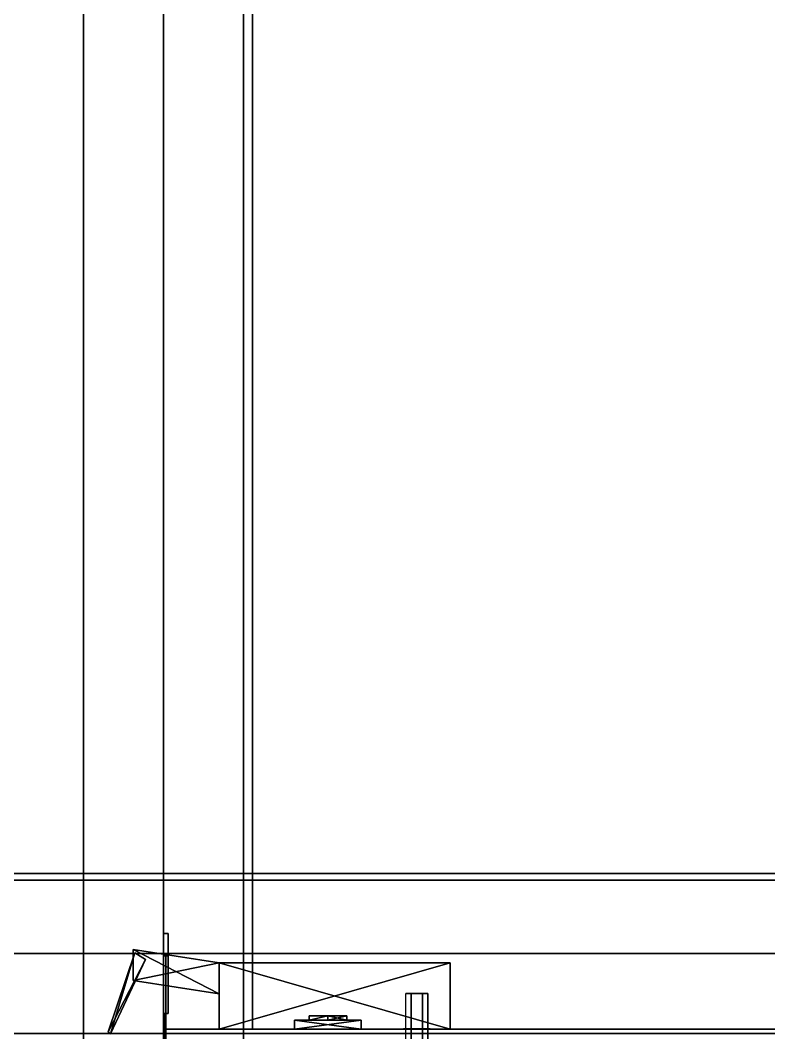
# Model space of a CAD drawing. Extents: x 0 to 4068, y -150 to 4325.
# Drawn here: x 1770.7 to 1939.2, y 2214.7 to 2442.7 of the extents above; entities that cross this region are included whole.
import ezdxf

# ---------------------------------------------------------------- set-up
doc = ezdxf.new("R2010")
doc.units = 0
for name, color, linetype in [('LAYER0', 7, 'CONTINUOUS'), ('LAYER422', 7, 'CONTINUOUS'), ('LAYER437', 7, 'CONTINUOUS'), ('LAYER465', 7, 'CONTINUOUS'), ('LAYER665', 7, 'CONTINUOUS'), ('LAYER666', 253, 'CONTINUOUS'), ('LAYER669', 253, 'CONTINUOUS'), ('LAYER686', 7, 'CONTINUOUS'), ('LAYER689', 254, 'CONTINUOUS'), ('LAYER696', 28, 'CONTINUOUS'), ('LAYER697', 253, 'CONTINUOUS'), ('LAYER698', 28, 'CONTINUOUS'), ('LAYER699', 253, 'CONTINUOUS'), ('LAYER700', 253, 'CONTINUOUS'), ('LAYER785', 253, 'CONTINUOUS'), ('LAYER821', 19, 'CONTINUOUS')]:
    doc.layers.add(name, color=color, linetype=linetype)

msp = doc.modelspace()

# ---------------------------------------------------------------- linework, layer by layer
at = {"layer": 'LAYER0', "invisible_edges": 1}
for points in [[(4068, 4325, -5), (0, -150, -5), (0, 4325, -5), (4068, 4325, -5)], [(0, -150, -5), (4068, 4325, -5), (4068, -150, -5), (0, -150, -5)], [(4068, -150), (0, 4325), (0, -150), (4068, -150)], [(0, 4325), (4068, -150), (4068, 4325), (0, 4325)]]:
    msp.add_3dface(points, dxfattribs=at)
at = {"layer": 'LAYER422', "invisible_edges": 1}
for points in [[(2153, 2250.5, 149), (1617, 2994.5, 149), (2153, 2994.5, 149), (2153, 2250.5, 149)], [(1617, 2994.5, 149), (2153, 2250.5, 149), (1617, 2250.5, 149), (1617, 2994.5, 149)], [(1617, 2250.5, 167), (2153, 2994.5, 167), (1617, 2994.5, 167), (1617, 2250.5, 167)], [(2153, 2994.5, 167), (1617, 2250.5, 167), (2153, 2250.5, 167), (2153, 2994.5, 167)], [(2153, 2250.5, 149), (1617, 2250.5, 167), (1617, 2250.5, 149), (2153, 2250.5, 149)], [(1617, 2250.5, 167), (2153, 2250.5, 149), (2153, 2250.5, 167), (1617, 2250.5, 167)]]:
    msp.add_3dface(points, dxfattribs=at)
at = {"layer": 'LAYER437', "invisible_edges": 1}
for points in [[(2153, 2250.5, 148), (1617, 2250.5, 868), (2153, 2250.5, 868), (2153, 2250.5, 148)], [(1617, 2250.5, 868), (2153, 2250.5, 148), (1617, 2250.5, 148), (1617, 2250.5, 868)], [(2153, 2250.5, 148), (1617, 2232.5, 148), (1617, 2250.5, 148), (2153, 2250.5, 148)], [(1617, 2232.5, 148), (2153, 2250.5, 148), (2153, 2232.5, 148), (1617, 2232.5, 148)], [(2153, 2232.5, 868), (1617, 2250.5, 868), (1617, 2232.5, 868), (2153, 2232.5, 868)], [(1617, 2250.5, 868), (2153, 2232.5, 868), (2153, 2250.5, 868), (1617, 2250.5, 868)], [(1617, 2232.5, 148), (2153, 2232.5, 868), (1617, 2232.5, 868), (1617, 2232.5, 148)], [(2153, 2232.5, 868), (1617, 2232.5, 148), (2153, 2232.5, 148), (2153, 2232.5, 868)]]:
    msp.add_3dface(points, dxfattribs=at)
at = {"layer": 'LAYER465', "invisible_edges": 1}
for points in [[(2153, 2232.5, 148), (1617, 2214.5, 148), (1617, 2232.5, 148), (2153, 2232.5, 148)], [(1617, 2214.5, 148), (2153, 2232.5, 148), (2153, 2214.5, 148), (1617, 2214.5, 148)], [(2153, 2214.5, 868), (1617, 2232.5, 868), (1617, 2214.5, 868), (2153, 2214.5, 868)], [(1617, 2232.5, 868), (2153, 2214.5, 868), (2153, 2232.5, 868), (1617, 2232.5, 868)], [(1617, 2232.5, 868), (2153, 2232.5, 148), (1617, 2232.5, 148), (1617, 2232.5, 868)], [(2153, 2232.5, 148), (1617, 2232.5, 868), (2153, 2232.5, 868), (2153, 2232.5, 148)]]:
    msp.add_3dface(points, dxfattribs=at)
at = {"layer": 'LAYER665', "invisible_edges": 1}
for points in [[(2153, 3029.5, 2359), (1803, 2215.5, 2359), (2153, 2215.5, 2359), (2153, 3029.5, 2359)], [(1803, 2215.5, 2359), (2153, 3029.5, 2359), (1803, 3029.5, 2359), (1803, 2215.5, 2359)], [(1803, 3029.5, 2341), (1803, 2215.5, 2359), (1803, 3029.5, 2359), (1803, 3029.5, 2341)], [(1803, 2215.5, 2359), (1803, 3029.5, 2341), (1803, 2215.5, 2341), (1803, 2215.5, 2359)], [(1803, 3029.5, 2341), (2153, 2215.5, 2341), (1803, 2215.5, 2341), (1803, 3029.5, 2341)], [(2153, 2215.5, 2341), (1803, 3029.5, 2341), (2153, 3029.5, 2341), (2153, 2215.5, 2341)], [(2153, 2215.5, 2341), (1803, 2215.5, 2359), (1803, 2215.5, 2341), (2153, 2215.5, 2341)], [(1803, 2215.5, 2359), (2153, 2215.5, 2341), (2153, 2215.5, 2359), (1803, 2215.5, 2359)]]:
    msp.add_3dface(points, dxfattribs=at)
at = {"layer": 'LAYER666', "invisible_edges": 1}
for points in [[(2153, 2215.5, 1701), (1803, 3029.5, 1701), (2153, 3029.5, 1701), (2153, 2215.5, 1701)], [(1803, 3029.5, 1701), (2153, 2215.5, 1701), (1803, 2215.5, 1701), (1803, 3029.5, 1701)], [(1803, 2215.5, 1719), (1803, 3029.5, 1701), (1803, 2215.5, 1701), (1803, 2215.5, 1719)], [(1803, 3029.5, 1701), (1803, 2215.5, 1719), (1803, 3029.5, 1719), (1803, 3029.5, 1701)], [(1803, 2215.5, 1719), (2153, 3029.5, 1719), (1803, 3029.5, 1719), (1803, 2215.5, 1719)], [(2153, 3029.5, 1719), (1803, 2215.5, 1719), (2153, 2215.5, 1719), (2153, 3029.5, 1719)], [(2153, 2215.5, 1701), (1803, 2215.5, 1719), (1803, 2215.5, 1701), (2153, 2215.5, 1701)], [(1803, 2215.5, 1719), (2153, 2215.5, 1701), (2153, 2215.5, 1719), (1803, 2215.5, 1719)]]:
    msp.add_3dface(points, dxfattribs=at)
at = {"layer": 'LAYER669', "invisible_edges": 1}
for points in [[(2153, 2215.5, 1700), (1803, 2215.5, 2360), (2153, 2215.5, 2360), (2153, 2215.5, 1700)], [(1803, 2215.5, 2360), (2153, 2215.5, 1700), (1803, 2215.5, 1700), (1803, 2215.5, 2360)], [(2153, 2215.5, 1700), (1803, 2197.5, 1700), (1803, 2215.5, 1700), (2153, 2215.5, 1700)], [(1803, 2197.5, 1700), (2153, 2215.5, 1700), (2153, 2197.5, 1700), (1803, 2197.5, 1700)], [(1803, 2197.5, 1700), (1803, 2215.5, 2360), (1803, 2215.5, 1700), (1803, 2197.5, 1700)], [(1803, 2215.5, 2360), (1803, 2197.5, 1700), (1803, 2197.5, 2360), (1803, 2215.5, 2360)], [(2153, 2197.5, 2360), (1803, 2215.5, 2360), (1803, 2197.5, 2360), (2153, 2197.5, 2360)], [(1803, 2215.5, 2360), (2153, 2197.5, 2360), (2153, 2215.5, 2360), (1803, 2215.5, 2360)]]:
    msp.add_3dface(points, dxfattribs=at)
at = {"layer": 'LAYER686', "invisible_edges": 1}
for points in [[(2128.4, 2215.5, 2021), (1823, 3029.5, 2021), (2128.4, 3029.5, 2021), (2128.4, 2215.5, 2021)], [(1823, 3029.5, 2021), (2128.4, 2215.5, 2021), (1823, 2215.5, 2021), (1823, 3029.5, 2021)], [(1823, 2215.5, 2039), (1823, 3029.5, 2021), (1823, 2215.5, 2021), (1823, 2215.5, 2039)], [(1823, 3029.5, 2021), (1823, 2215.5, 2039), (1823, 3029.5, 2039), (1823, 3029.5, 2021)], [(1823, 2215.5, 2039), (2128.4, 3029.5, 2039), (1823, 3029.5, 2039), (1823, 2215.5, 2039)], [(2128.4, 3029.5, 2039), (1823, 2215.5, 2039), (2128.4, 2215.5, 2039), (2128.4, 3029.5, 2039)], [(2128.4, 2215.5, 2021), (1823, 2215.5, 2039), (1823, 2215.5, 2021), (2128.4, 2215.5, 2021)], [(1823, 2215.5, 2039), (2128.4, 2215.5, 2021), (2128.4, 2215.5, 2039), (1823, 2215.5, 2039)]]:
    msp.add_3dface(points, dxfattribs=at)
at = {"layer": 'LAYER689'}
for points in [[(1857.5, 2223.5, 2018.5), (1862.5, 2223.5, 2018.5), (1861.25, 2223.5, 2020.665), (1858.75, 2223.5, 2020.665)], [(1857.5, 2223.5, 2018.5), (1858.75, 2223.5, 2016.335), (1861.25, 2223.5, 2016.335), (1862.5, 2223.5, 2018.5)], [(1863, 2215.55, 2018.5), (1857, 2215.55, 2018.5), (1858.5, 2215.55, 2021.098), (1861.5, 2215.55, 2021.098)], [(1863, 2215.55, 2018.5), (1857, 2215.55, 2018.5), (1858.5, 2215.55, 2015.902), (1861.5, 2215.55, 2015.902)], [(1863, 2215.45, 2018.5), (1857, 2215.45, 2018.5), (1858.5, 2215.45, 2021.098), (1861.5, 2215.45, 2021.098)], [(1863, 2215.45, 2018.5), (1857, 2215.45, 2018.5), (1858.5, 2215.45, 2015.902), (1861.5, 2215.45, 2015.902)]]:
    msp.add_3dface(points, dxfattribs=at)
at = {"layer": 'LAYER696'}
for points in [[(1804, 2237, 1824), (1803, 2237, 1824), (1804, 2237, 1824)], [(1804, 2219, 1782), (1803, 2219, 1782), (1803, 2237, 1782), (1804, 2237, 1782)], [(1803, 2237, 1782), (1803, 2237, 1824), (1804, 2237, 1824), (1804, 2237, 1782)], [(1804, 2219, 1824), (1803, 2219, 1824), (1803, 2237, 1824), (1804, 2237, 1824)], [(1803, 2237, 1782), (1803, 2219, 1782), (1803, 2219, 1824), (1803, 2237, 1824)], [(1804, 2237, 1782), (1804, 2219, 1782), (1804, 2219, 1782), (1804, 2237, 1782)], [(1804, 2237, 1824), (1804, 2219, 1824), (1804, 2219, 1824), (1804, 2237, 1824)], [(1803, 2232, 1794), (1803, 2232, 1812), (1803, 2232, 1794)], [(1804, 2232, 1794), (1803, 2232, 1794), (1803, 2232, 1812), (1804, 2232, 1812)], [(1804, 2232, 1794), (1803, 2232, 1794), (1803, 2219, 1794), (1804, 2219, 1794)], [(1804, 2232, 1812), (1803, 2232, 1812), (1803, 2219, 1812), (1804, 2219, 1812)], [(1803, 2219, 1794), (1803, 2219, 1782), (1803, 2219, 1794)], [(1803, 2219, 1812), (1803, 2219, 1824), (1803, 2219, 1812)], [(1804, 2219, 1794), (1803, 2219, 1794), (1803, 2219, 1782), (1804, 2219, 1782)], [(1804, 2219, 1812), (1803, 2219, 1812), (1803, 2219, 1824), (1804, 2219, 1824)]]:
    msp.add_3dface(points, dxfattribs=at)
for points, invisible_edges in [([(1804, 2237, 1824), (1804, 2237, 1782), (1804, 2232, 1794), (1804, 2232, 1812)], 10), ([(1804, 2237, 1782), (1804, 2232, 1794), (1804, 2219, 1794), (1804, 2219, 1782)], 1), ([(1804, 2237, 1824), (1804, 2232, 1812), (1804, 2219, 1812), (1804, 2219, 1824)], 1), ([(1803.5, 2219, 1812), (1803.5, 2219, 1794), (1803.5, 2232, 1794), (1803.5, 2232, 1812)], 1), ([(1803.25, 2219, 1790), (1803.25, 2214.025, 1790.99), (1803.25, 2215, 1797.5), (1803.25, 2219, 1794)], 2), ([(1803.25, 2214.025, 1815.01), (1803.25, 2219, 1816), (1803.25, 2219, 1812), (1803.25, 2215, 1808.5)], 8), ([(1803.5, 2214.791, 1808.317), (1803.5, 2215, 1797.5), (1803.5, 2219, 1794), (1803.5, 2219, 1812)], 5), ([(1803.25, 2214.025, 1790.99), (1803.25, 2209.808, 1793.808), (1803.25, 2211.5, 1797.5), (1803.25, 2215, 1797.5)], 10), ([(1803.25, 2209.808, 1812.192), (1803.25, 2214.025, 1815.01), (1803.25, 2215, 1808.5), (1803.25, 2211.5, 1808.5)], 10), ([(1803.5, 2208, 1808.5), (1803.5, 2208, 1797.5), (1803.5, 2215, 1797.5), (1803.5, 2214.791, 1808.317)], 4)]:
    msp.add_3dface(points, dxfattribs=dict(at, invisible_edges=invisible_edges))
at = {"layer": 'LAYER697'}
for points in [[(1798.925, 2231.192, 1797.348), (1790.5, 2214.909, 1797.348), (1796.544, 2232.682, 1797.348), (1798.925, 2231.192, 1797.348)], [(1791.077, 2214.418, 1808.652), (1796.544, 2232.682, 1808.652), (1790.5, 2214.909, 1808.652), (1791.077, 2214.418, 1808.652)], [(1790.5, 2214.909, 1797.348), (1790.5, 2214.909, 1808.652), (1796.544, 2232.682, 1797.348), (1790.5, 2214.909, 1797.348)], [(1796.544, 2232.682, 1797.348), (1790.5, 2214.909, 1808.652), (1796.544, 2232.682, 1808.652), (1796.544, 2232.682, 1797.348)], [(1798.925, 2231.192, 1808.652), (1796.544, 2232.682, 1808.652), (1791.077, 2214.418, 1808.652), (1798.925, 2231.192, 1808.652)], [(1796.135, 2226.442, 1796.217), (1796.135, 2233.406, 1796.217), (1815.5, 2223.458, 1796.217), (1796.135, 2226.442, 1796.217)], [(1815.5, 2223.458, 1796.217), (1796.135, 2233.406, 1796.217), (1815.5, 2230.421, 1796.217), (1815.5, 2223.458, 1796.217)], [(1796.135, 2226.442, 1809.783), (1815.5, 2230.421, 1809.783), (1796.135, 2233.406, 1809.783), (1796.135, 2226.442, 1809.783)], [(1796.135, 2233.406, 1796.217), (1796.135, 2233.406, 1809.783), (1815.5, 2230.421, 1796.217), (1796.135, 2233.406, 1796.217)], [(1815.5, 2230.421, 1796.217), (1796.135, 2233.406, 1809.783), (1815.5, 2230.421, 1809.783), (1815.5, 2230.421, 1796.217)], [(1791.077, 2214.418, 1797.348), (1790.5, 2214.909, 1797.348), (1798.925, 2231.192, 1797.348), (1791.077, 2214.418, 1797.348)], [(1815.5, 2223.458, 1809.783), (1815.5, 2230.421, 1809.783), (1796.135, 2226.442, 1809.783), (1815.5, 2223.458, 1809.783)], [(1815.5, 2215.5, 1796.217), (1815.5, 2230.421, 1796.217), (1867.5, 2215.5, 1796.217), (1815.5, 2215.5, 1796.217)], [(1867.5, 2215.5, 1796.217), (1815.5, 2230.421, 1796.217), (1867.5, 2230.421, 1796.217), (1867.5, 2215.5, 1796.217)], [(1867.5, 2215.5, 1809.783), (1867.5, 2230.421, 1809.783), (1815.5, 2215.5, 1809.783), (1867.5, 2215.5, 1809.783)], [(1815.5, 2215.5, 1809.783), (1867.5, 2230.421, 1809.783), (1815.5, 2230.421, 1809.783), (1815.5, 2215.5, 1809.783)], [(1815.5, 2230.421, 1796.217), (1815.5, 2230.421, 1809.783), (1867.5, 2230.421, 1796.217), (1815.5, 2230.421, 1796.217)], [(1867.5, 2230.421, 1796.217), (1815.5, 2230.421, 1809.783), (1867.5, 2230.421, 1809.783), (1867.5, 2230.421, 1796.217)], [(1867.5, 2215.5, 1796.217), (1867.5, 2230.421, 1796.217), (1867.5, 2215.5, 1809.783), (1867.5, 2215.5, 1796.217)], [(1867.5, 2215.5, 1809.783), (1867.5, 2230.421, 1796.217), (1867.5, 2230.421, 1809.783), (1867.5, 2215.5, 1809.783)], [(1835.757, 2218.484, 1821.087), (1840, 2218.484, 1816.291), (1835.757, 2217.49, 1821.087), (1835.757, 2218.484, 1821.087)], [(1835.757, 2217.49, 1821.087), (1840, 2218.484, 1816.291), (1840, 2217.49, 1816.291), (1835.757, 2217.49, 1821.087)], [(1840, 2217.49, 1825.883), (1840, 2218.484, 1825.883), (1835.757, 2217.49, 1821.087), (1840, 2217.49, 1825.883)], [(1835.757, 2217.49, 1821.087), (1840, 2218.484, 1825.883), (1835.757, 2218.484, 1821.087), (1835.757, 2217.49, 1821.087)], [(1840, 2218.484, 1825.883), (1844.243, 2218.484, 1821.087), (1835.757, 2218.484, 1821.087), (1840, 2218.484, 1825.883)], [(1835.757, 2218.484, 1821.087), (1844.243, 2218.484, 1821.087), (1840, 2218.484, 1816.291), (1835.757, 2218.484, 1821.087)], [(1835.757, 2218.484, 1784.913), (1840, 2218.484, 1780.117), (1835.757, 2217.49, 1784.913), (1835.757, 2218.484, 1784.913)], [(1835.757, 2217.49, 1784.913), (1840, 2218.484, 1780.117), (1840, 2217.49, 1780.117), (1835.757, 2217.49, 1784.913)], [(1840, 2217.49, 1789.709), (1840, 2218.484, 1789.709), (1835.757, 2217.49, 1784.913), (1840, 2217.49, 1789.709)], [(1835.757, 2217.49, 1784.913), (1840, 2218.484, 1789.709), (1835.757, 2218.484, 1784.913), (1835.757, 2217.49, 1784.913)], [(1840, 2218.484, 1789.709), (1844.243, 2218.484, 1784.913), (1835.757, 2218.484, 1784.913), (1840, 2218.484, 1789.709)], [(1835.757, 2218.484, 1784.913), (1844.243, 2218.484, 1784.913), (1840, 2218.484, 1780.117), (1835.757, 2218.484, 1784.913)], [(1840, 2218.484, 1816.291), (1844.243, 2218.484, 1821.087), (1840, 2217.49, 1816.291), (1840, 2218.484, 1816.291)], [(1840, 2217.49, 1816.291), (1844.243, 2218.484, 1821.087), (1844.243, 2217.49, 1821.087), (1840, 2217.49, 1816.291)], [(1844.243, 2218.484, 1821.087), (1840, 2218.484, 1825.883), (1844.243, 2217.49, 1821.087), (1844.243, 2218.484, 1821.087)], [(1844.243, 2217.49, 1821.087), (1840, 2218.484, 1825.883), (1840, 2217.49, 1825.883), (1844.243, 2217.49, 1821.087)], [(1840, 2218.484, 1780.117), (1844.243, 2218.484, 1784.913), (1840, 2217.49, 1780.117), (1840, 2218.484, 1780.117)], [(1840, 2217.49, 1780.117), (1844.243, 2218.484, 1784.913), (1844.243, 2217.49, 1784.913), (1840, 2217.49, 1780.117)], [(1844.243, 2218.484, 1784.913), (1840, 2218.484, 1789.709), (1844.243, 2217.49, 1784.913), (1844.243, 2218.484, 1784.913)], [(1844.243, 2217.49, 1784.913), (1840, 2218.484, 1789.709), (1840, 2217.49, 1789.709), (1844.243, 2217.49, 1784.913)], [(1832.5, 2217.49, 1829), (1832.5, 2215.5, 1829), (1847.5, 2215.5, 1829), (1832.5, 2217.49, 1829)], [(1832.5, 2217.49, 1829), (1847.5, 2215.5, 1829), (1847.5, 2217.49, 1829), (1832.5, 2217.49, 1829)], [(1847.5, 2217.49, 1777), (1847.5, 2215.5, 1777), (1832.5, 2215.5, 1777), (1847.5, 2217.49, 1777)], [(1847.5, 2217.49, 1777), (1832.5, 2215.5, 1777), (1832.5, 2217.49, 1777), (1847.5, 2217.49, 1777)], [(1832.5, 2215.5, 1777), (1832.5, 2215.5, 1829), (1832.5, 2217.49, 1829), (1832.5, 2215.5, 1777)], [(1832.5, 2215.5, 1777), (1832.5, 2217.49, 1829), (1832.5, 2217.49, 1777), (1832.5, 2215.5, 1777)], [(1832.5, 2217.49, 1777), (1832.5, 2217.49, 1829), (1847.5, 2217.49, 1829), (1832.5, 2217.49, 1777)], [(1832.5, 2217.49, 1777), (1847.5, 2217.49, 1829), (1847.5, 2217.49, 1777), (1832.5, 2217.49, 1777)], [(1840, 2217.49, 1825.883), (1840, 2217.49, 1816.291), (1835.757, 2217.49, 1821.087), (1840, 2217.49, 1825.883)], [(1840, 2217.49, 1789.709), (1840, 2217.49, 1780.117), (1835.757, 2217.49, 1784.913), (1840, 2217.49, 1789.709)], [(1840, 2217.49, 1825.883), (1844.243, 2217.49, 1821.087), (1840, 2217.49, 1816.291), (1840, 2217.49, 1825.883)], [(1840, 2217.49, 1789.709), (1844.243, 2217.49, 1784.913), (1840, 2217.49, 1780.117), (1840, 2217.49, 1789.709)], [(1847.5, 2217.49, 1829), (1847.5, 2215.5, 1829), (1847.5, 2215.5, 1777), (1847.5, 2217.49, 1829)], [(1847.5, 2217.49, 1829), (1847.5, 2215.5, 1777), (1847.5, 2217.49, 1777), (1847.5, 2217.49, 1829)]]:
    msp.add_3dface(points, dxfattribs=at)
at = {"layer": 'LAYER698'}
for points in [[(1804, 2237, 2278), (1803, 2237, 2278), (1804, 2237, 2278)], [(1804, 2219, 2236), (1803, 2219, 2236), (1803, 2237, 2236), (1804, 2237, 2236)], [(1803, 2237, 2236), (1803, 2237, 2278), (1804, 2237, 2278), (1804, 2237, 2236)], [(1804, 2219, 2278), (1803, 2219, 2278), (1803, 2237, 2278), (1804, 2237, 2278)], [(1803, 2237, 2236), (1803, 2219, 2236), (1803, 2219, 2278), (1803, 2237, 2278)], [(1804, 2237, 2236), (1804, 2219, 2236), (1804, 2219, 2236), (1804, 2237, 2236)], [(1804, 2237, 2278), (1804, 2219, 2278), (1804, 2219, 2278), (1804, 2237, 2278)], [(1803, 2232, 2248), (1803, 2232, 2266), (1803, 2232, 2248)], [(1804, 2232, 2248), (1803, 2232, 2248), (1803, 2232, 2266), (1804, 2232, 2266)], [(1804, 2232, 2248), (1803, 2232, 2248), (1803, 2219, 2248), (1804, 2219, 2248)], [(1804, 2232, 2266), (1803, 2232, 2266), (1803, 2219, 2266), (1804, 2219, 2266)], [(1803, 2219, 2248), (1803, 2219, 2236), (1803, 2219, 2248)], [(1803, 2219, 2266), (1803, 2219, 2278), (1803, 2219, 2266)], [(1804, 2219, 2248), (1803, 2219, 2248), (1803, 2219, 2236), (1804, 2219, 2236)], [(1804, 2219, 2266), (1803, 2219, 2266), (1803, 2219, 2278), (1804, 2219, 2278)]]:
    msp.add_3dface(points, dxfattribs=at)
for points, invisible_edges in [([(1804, 2237, 2278), (1804, 2237, 2236), (1804, 2232, 2248), (1804, 2232, 2266)], 10), ([(1804, 2237, 2236), (1804, 2232, 2248), (1804, 2219, 2248), (1804, 2219, 2236)], 1), ([(1804, 2237, 2278), (1804, 2232, 2266), (1804, 2219, 2266), (1804, 2219, 2278)], 1), ([(1803.5, 2219, 2266), (1803.5, 2219, 2248), (1803.5, 2232, 2248), (1803.5, 2232, 2266)], 1), ([(1803.25, 2219, 2244), (1803.25, 2214.025, 2244.99), (1803.25, 2215, 2251.5), (1803.25, 2219, 2248)], 2), ([(1803.25, 2214.025, 2269.01), (1803.25, 2219, 2270), (1803.25, 2219, 2266), (1803.25, 2215, 2262.5)], 8), ([(1803.5, 2214.791, 2262.317), (1803.5, 2215, 2251.5), (1803.5, 2219, 2248), (1803.5, 2219, 2266)], 5), ([(1803.25, 2214.025, 2244.99), (1803.25, 2209.808, 2247.808), (1803.25, 2211.5, 2251.5), (1803.25, 2215, 2251.5)], 10), ([(1803.25, 2209.808, 2266.192), (1803.25, 2214.025, 2269.01), (1803.25, 2215, 2262.5), (1803.25, 2211.5, 2262.5)], 10), ([(1803.5, 2208, 2262.5), (1803.5, 2208, 2251.5), (1803.5, 2215, 2251.5), (1803.5, 2214.791, 2262.317)], 4)]:
    msp.add_3dface(points, dxfattribs=dict(at, invisible_edges=invisible_edges))
at = {"layer": 'LAYER699'}
for points in [[(1798.925, 2231.192, 2251.348), (1790.5, 2214.909, 2251.348), (1796.544, 2232.682, 2251.348), (1798.925, 2231.192, 2251.348)], [(1791.077, 2214.418, 2262.652), (1796.544, 2232.682, 2262.652), (1790.5, 2214.909, 2262.652), (1791.077, 2214.418, 2262.652)], [(1790.5, 2214.909, 2251.348), (1790.5, 2214.909, 2262.652), (1796.544, 2232.682, 2251.348), (1790.5, 2214.909, 2251.348)], [(1796.544, 2232.682, 2251.348), (1790.5, 2214.909, 2262.652), (1796.544, 2232.682, 2262.652), (1796.544, 2232.682, 2251.348)], [(1798.925, 2231.192, 2262.652), (1796.544, 2232.682, 2262.652), (1791.077, 2214.418, 2262.652), (1798.925, 2231.192, 2262.652)], [(1796.135, 2226.442, 2250.217), (1796.135, 2233.406, 2250.217), (1815.5, 2223.458, 2250.217), (1796.135, 2226.442, 2250.217)], [(1815.5, 2223.458, 2250.217), (1796.135, 2233.406, 2250.217), (1815.5, 2230.421, 2250.217), (1815.5, 2223.458, 2250.217)], [(1796.135, 2226.442, 2263.783), (1815.5, 2230.421, 2263.783), (1796.135, 2233.406, 2263.783), (1796.135, 2226.442, 2263.783)], [(1796.135, 2233.406, 2250.217), (1796.135, 2233.406, 2263.783), (1815.5, 2230.421, 2250.217), (1796.135, 2233.406, 2250.217)], [(1815.5, 2230.421, 2250.217), (1796.135, 2233.406, 2263.783), (1815.5, 2230.421, 2263.783), (1815.5, 2230.421, 2250.217)], [(1791.077, 2214.418, 2251.348), (1790.5, 2214.909, 2251.348), (1798.925, 2231.192, 2251.348), (1791.077, 2214.418, 2251.348)], [(1815.5, 2223.458, 2263.783), (1815.5, 2230.421, 2263.783), (1796.135, 2226.442, 2263.783), (1815.5, 2223.458, 2263.783)], [(1815.5, 2215.5, 2250.217), (1815.5, 2230.421, 2250.217), (1867.5, 2215.5, 2250.217), (1815.5, 2215.5, 2250.217)], [(1867.5, 2215.5, 2250.217), (1815.5, 2230.421, 2250.217), (1867.5, 2230.421, 2250.217), (1867.5, 2215.5, 2250.217)], [(1867.5, 2215.5, 2263.783), (1867.5, 2230.421, 2263.783), (1815.5, 2215.5, 2263.783), (1867.5, 2215.5, 2263.783)], [(1815.5, 2215.5, 2263.783), (1867.5, 2230.421, 2263.783), (1815.5, 2230.421, 2263.783), (1815.5, 2215.5, 2263.783)], [(1815.5, 2230.421, 2250.217), (1815.5, 2230.421, 2263.783), (1867.5, 2230.421, 2250.217), (1815.5, 2230.421, 2250.217)], [(1867.5, 2230.421, 2250.217), (1815.5, 2230.421, 2263.783), (1867.5, 2230.421, 2263.783), (1867.5, 2230.421, 2250.217)], [(1867.5, 2215.5, 2250.217), (1867.5, 2230.421, 2250.217), (1867.5, 2215.5, 2263.783), (1867.5, 2215.5, 2250.217)], [(1867.5, 2215.5, 2263.783), (1867.5, 2230.421, 2250.217), (1867.5, 2230.421, 2263.783), (1867.5, 2215.5, 2263.783)], [(1835.757, 2218.484, 2275.087), (1840, 2218.484, 2270.291), (1835.757, 2217.49, 2275.087), (1835.757, 2218.484, 2275.087)], [(1835.757, 2217.49, 2275.087), (1840, 2218.484, 2270.291), (1840, 2217.49, 2270.291), (1835.757, 2217.49, 2275.087)], [(1840, 2217.49, 2279.883), (1840, 2218.484, 2279.883), (1835.757, 2217.49, 2275.087), (1840, 2217.49, 2279.883)], [(1835.757, 2217.49, 2275.087), (1840, 2218.484, 2279.883), (1835.757, 2218.484, 2275.087), (1835.757, 2217.49, 2275.087)], [(1840, 2218.484, 2279.883), (1844.243, 2218.484, 2275.087), (1835.757, 2218.484, 2275.087), (1840, 2218.484, 2279.883)], [(1835.757, 2218.484, 2275.087), (1844.243, 2218.484, 2275.087), (1840, 2218.484, 2270.291), (1835.757, 2218.484, 2275.087)], [(1835.757, 2218.484, 2238.913), (1840, 2218.484, 2234.117), (1835.757, 2217.49, 2238.913), (1835.757, 2218.484, 2238.913)], [(1835.757, 2217.49, 2238.913), (1840, 2218.484, 2234.117), (1840, 2217.49, 2234.117), (1835.757, 2217.49, 2238.913)], [(1840, 2217.49, 2243.709), (1840, 2218.484, 2243.709), (1835.757, 2217.49, 2238.913), (1840, 2217.49, 2243.709)], [(1835.757, 2217.49, 2238.913), (1840, 2218.484, 2243.709), (1835.757, 2218.484, 2238.913), (1835.757, 2217.49, 2238.913)], [(1840, 2218.484, 2243.709), (1844.243, 2218.484, 2238.913), (1835.757, 2218.484, 2238.913), (1840, 2218.484, 2243.709)], [(1835.757, 2218.484, 2238.913), (1844.243, 2218.484, 2238.913), (1840, 2218.484, 2234.117), (1835.757, 2218.484, 2238.913)], [(1840, 2218.484, 2270.291), (1844.243, 2218.484, 2275.087), (1840, 2217.49, 2270.291), (1840, 2218.484, 2270.291)], [(1840, 2217.49, 2270.291), (1844.243, 2218.484, 2275.087), (1844.243, 2217.49, 2275.087), (1840, 2217.49, 2270.291)], [(1844.243, 2218.484, 2275.087), (1840, 2218.484, 2279.883), (1844.243, 2217.49, 2275.087), (1844.243, 2218.484, 2275.087)], [(1844.243, 2217.49, 2275.087), (1840, 2218.484, 2279.883), (1840, 2217.49, 2279.883), (1844.243, 2217.49, 2275.087)], [(1840, 2218.484, 2234.117), (1844.243, 2218.484, 2238.913), (1840, 2217.49, 2234.117), (1840, 2218.484, 2234.117)], [(1840, 2217.49, 2234.117), (1844.243, 2218.484, 2238.913), (1844.243, 2217.49, 2238.913), (1840, 2217.49, 2234.117)], [(1844.243, 2218.484, 2238.913), (1840, 2218.484, 2243.709), (1844.243, 2217.49, 2238.913), (1844.243, 2218.484, 2238.913)], [(1844.243, 2217.49, 2238.913), (1840, 2218.484, 2243.709), (1840, 2217.49, 2243.709), (1844.243, 2217.49, 2238.913)], [(1832.5, 2217.49, 2283), (1832.5, 2215.5, 2283), (1847.5, 2215.5, 2283), (1832.5, 2217.49, 2283)], [(1832.5, 2217.49, 2283), (1847.5, 2215.5, 2283), (1847.5, 2217.49, 2283), (1832.5, 2217.49, 2283)], [(1847.5, 2217.49, 2231), (1847.5, 2215.5, 2231), (1832.5, 2215.5, 2231), (1847.5, 2217.49, 2231)], [(1847.5, 2217.49, 2231), (1832.5, 2215.5, 2231), (1832.5, 2217.49, 2231), (1847.5, 2217.49, 2231)], [(1832.5, 2215.5, 2231), (1832.5, 2215.5, 2283), (1832.5, 2217.49, 2283), (1832.5, 2215.5, 2231)], [(1832.5, 2215.5, 2231), (1832.5, 2217.49, 2283), (1832.5, 2217.49, 2231), (1832.5, 2215.5, 2231)], [(1832.5, 2217.49, 2231), (1832.5, 2217.49, 2283), (1847.5, 2217.49, 2283), (1832.5, 2217.49, 2231)], [(1832.5, 2217.49, 2231), (1847.5, 2217.49, 2283), (1847.5, 2217.49, 2231), (1832.5, 2217.49, 2231)], [(1840, 2217.49, 2279.883), (1840, 2217.49, 2270.291), (1835.757, 2217.49, 2275.087), (1840, 2217.49, 2279.883)], [(1840, 2217.49, 2243.709), (1840, 2217.49, 2234.117), (1835.757, 2217.49, 2238.913), (1840, 2217.49, 2243.709)], [(1840, 2217.49, 2279.883), (1844.243, 2217.49, 2275.087), (1840, 2217.49, 2270.291), (1840, 2217.49, 2279.883)], [(1840, 2217.49, 2243.709), (1844.243, 2217.49, 2238.913), (1840, 2217.49, 2234.117), (1840, 2217.49, 2243.709)], [(1847.5, 2217.49, 2283), (1847.5, 2215.5, 2283), (1847.5, 2215.5, 2231), (1847.5, 2217.49, 2283)], [(1847.5, 2217.49, 2283), (1847.5, 2215.5, 2231), (1847.5, 2217.49, 2231), (1847.5, 2217.49, 2283)]]:
    msp.add_3dface(points, dxfattribs=at)
at = {"layer": 'LAYER700', "invisible_edges": 1}
for points in [[(1785, 2621, 1703), (1803, 2199.5, 1703), (1785, 2199.5, 1703), (1785, 2621, 1703)], [(1803, 2199.5, 1703), (1785, 2621, 1703), (1803, 2621, 1703), (1803, 2199.5, 1703)], [(1803, 2621, 2357), (1785, 2199.5, 2357), (1803, 2199.5, 2357), (1803, 2621, 2357)], [(1785, 2199.5, 2357), (1803, 2621, 2357), (1785, 2621, 2357), (1785, 2199.5, 2357)], [(1785, 2199.5, 2357), (1785, 2621, 1703), (1785, 2199.5, 1703), (1785, 2199.5, 2357)], [(1785, 2621, 1703), (1785, 2199.5, 2357), (1785, 2621, 2357), (1785, 2621, 1703)], [(1803, 2621, 2357), (1803, 2199.5, 1703), (1803, 2621, 1703), (1803, 2621, 2357)], [(1803, 2199.5, 1703), (1803, 2621, 2357), (1803, 2199.5, 2357), (1803, 2199.5, 1703)]]:
    msp.add_3dface(points, dxfattribs=at)
at = {"layer": 'LAYER785', "invisible_edges": 1}
for points in [[(1803, 1442.5, 2360), (1821, 3797.5, 2360), (1821, 1442.5, 2360), (1803, 1442.5, 2360)], [(1821, 3797.5, 2360), (1803, 1442.5, 2360), (1803, 3797.5, 2360), (1821, 3797.5, 2360)], [(1803, 3797.5, 2420), (1821, 1442.5, 2420), (1821, 3797.5, 2420), (1803, 3797.5, 2420)], [(1821, 1442.5, 2420), (1803, 3797.5, 2420), (1803, 1442.5, 2420), (1821, 1442.5, 2420)], [(1803, 1442.5, 2360), (1803, 3797.5, 2420), (1803, 3797.5, 2360), (1803, 1442.5, 2360)], [(1803, 3797.5, 2420), (1803, 1442.5, 2360), (1803, 1442.5, 2420), (1803, 3797.5, 2420)], [(1821, 1442.5, 2420), (1821, 3797.5, 2360), (1821, 3797.5, 2420), (1821, 1442.5, 2420)], [(1821, 3797.5, 2360), (1821, 1442.5, 2420), (1821, 1442.5, 2360), (1821, 3797.5, 2360)]]:
    msp.add_3dface(points, dxfattribs=at)
at = {"layer": 'LAYER821'}
for points, invisible_edges in [([(1567, 1439, 868), (1627.02, 2249, 868), (2153, 1439, 868), (1567, 1439, 868)], 3), ([(1627.02, 2249, 922), (1567, 1439, 922), (2153, 1439, 922), (1627.02, 2249, 922)], 5), ([(2153, 1439, 868), (1627.02, 2249, 868), (2068, 2249, 868), (2153, 1439, 868)], 5), ([(1627.02, 2249, 922), (2153, 1439, 922), (2068, 2249, 922), (1627.02, 2249, 922)], 3)]:
    msp.add_3dface(points, dxfattribs=dict(at, invisible_edges=invisible_edges))

# ---------------------------------------------------------------- meshes
at = {"layer": 'LAYER689'}
mesh = msp.add_polymesh((2, 6), dxfattribs=dict(at, n_close=True))
for k, corner in enumerate([(1857.5, 2223.5, 2018.5), (1858.75, 2223.5, 2020.665), (1861.25, 2223.5, 2020.665), (1862.5, 2223.5, 2018.5), (1861.25, 2223.5, 2016.335), (1858.75, 2223.5, 2016.335), (1857.5, 2207.5, 2018.5), (1858.75, 2207.5, 2020.665), (1861.25, 2207.5, 2020.665), (1862.5, 2207.5, 2018.5), (1861.25, 2207.5, 2016.335), (1858.75, 2207.5, 2016.335)]):
    mesh.set_mesh_vertex(divmod(k, 6), corner)
mesh = msp.add_polymesh((2, 6), dxfattribs=dict(at, n_close=True))
for k, corner in enumerate([(1857, 2215.55, 2018.5), (1858.5, 2215.55, 2021.098), (1861.5, 2215.55, 2021.098), (1863, 2215.55, 2018.5), (1861.5, 2215.55, 2015.902), (1858.5, 2215.55, 2015.902), (1857, 2215.45, 2018.5), (1858.5, 2215.45, 2021.098), (1861.5, 2215.45, 2021.098), (1863, 2215.45, 2018.5), (1861.5, 2215.45, 2015.902), (1858.5, 2215.45, 2015.902)]):
    mesh.set_mesh_vertex(divmod(k, 6), corner)
at = {"layer": 'LAYER696'}
mesh = msp.add_polymesh((2, 9), dxfattribs=at)
for k, corner in enumerate([(1803.25, 2219, 1790), (1803.25, 2214.025, 1790.99), (1803.25, 2209.808, 1793.808), (1803.25, 2206.99, 1798.025), (1803.25, 2206, 1803), (1803.25, 2206.99, 1807.975), (1803.25, 2209.808, 1812.192), (1803.25, 2214.025, 1815.01), (1803.25, 2219, 1816), (1803, 2219, 1790), (1803, 2214.025, 1790.99), (1803, 2209.808, 1793.808), (1803, 2206.99, 1798.025), (1803, 2206, 1803), (1803, 2206.99, 1807.975), (1803, 2209.808, 1812.192), (1803, 2214.025, 1815.01), (1803, 2219, 1816)]):
    mesh.set_mesh_vertex(divmod(k, 9), corner)
at = {"layer": 'LAYER698'}
mesh = msp.add_polymesh((2, 9), dxfattribs=at)
for k, corner in enumerate([(1803.25, 2219, 2244), (1803.25, 2214.025, 2244.99), (1803.25, 2209.808, 2247.808), (1803.25, 2206.99, 2252.025), (1803.25, 2206, 2257), (1803.25, 2206.99, 2261.975), (1803.25, 2209.808, 2266.192), (1803.25, 2214.025, 2269.01), (1803.25, 2219, 2270), (1803, 2219, 2244), (1803, 2214.025, 2244.99), (1803, 2209.808, 2247.808), (1803, 2206.99, 2252.025), (1803, 2206, 2257), (1803, 2206.99, 2261.975), (1803, 2209.808, 2266.192), (1803, 2214.025, 2269.01), (1803, 2219, 2270)]):
    mesh.set_mesh_vertex(divmod(k, 9), corner)

doc.saveas('drawing.dxf')
